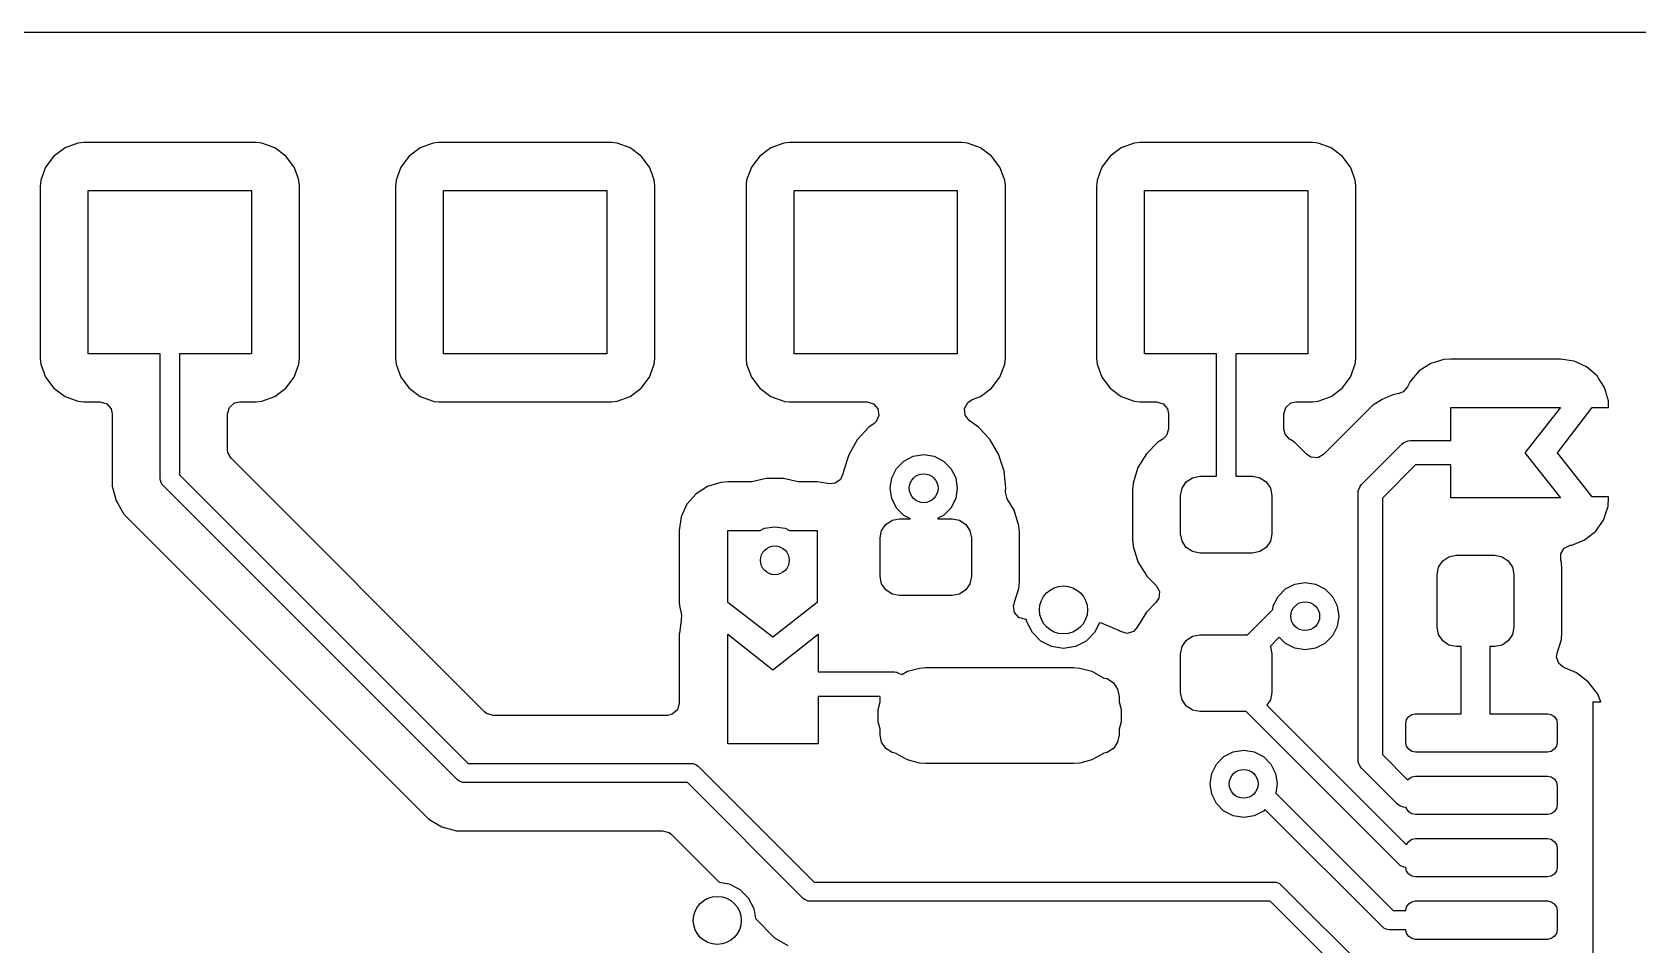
# Model space of a CAD drawing. Extents: x 70 to 224, y -154 to -54.
# Drawn here: x 137.47 to 154.19, y -63.65 to -54.15 of the extents above; entities that cross this region are included whole.
import ezdxf

# ---------------------------------------------------------------- set-up
doc = ezdxf.new("R2010")
doc.units = 0
doc.layers.add('BLACK', color=7, linetype='CONTINUOUS')

msp = doc.modelspace()

# ---------------------------------------------------------------- linework, layer by layer
at = {"layer": 'BLACK', "linetype": 'CONTINUOUS'}
for p, q in [((108.90071, -54.15), (218.89929, -54.15)), ((137.942516, -55.305908), (137.807671, -55.356202)), ((138.002123, -55.299501), (137.942516, -55.305908)), ((138.002129, -55.2995), (138.002123, -55.299501)), ((139.797864, -55.2995), (138.002129, -55.2995)), ((139.797873, -55.2995), (139.797864, -55.2995)), ((139.797881, -55.2995), (139.797873, -55.2995)), ((139.797883, -55.299501), (139.797881, -55.2995)), ((139.857483, -55.305908), (139.797883, -55.299501)), ((139.992328, -55.356202), (139.857482, -55.305908)), ((139.857482, -55.305908), (139.857483, -55.305908)), ((141.642516, -55.305908), (141.507671, -55.356202)), ((141.702123, -55.299501), (141.642516, -55.305908)), ((141.702129, -55.2995), (141.702123, -55.299501)), ((143.497864, -55.2995), (141.702129, -55.2995)), ((143.497873, -55.2995), (143.497864, -55.2995)), ((143.497881, -55.2995), (143.497873, -55.2995)), ((143.497883, -55.299501), (143.497881, -55.2995)), ((143.557483, -55.305908), (143.497883, -55.299501)), ((143.692328, -55.356202), (143.557482, -55.305908)), ((143.557482, -55.305908), (143.557483, -55.305908)), ((145.292516, -55.305908), (145.157671, -55.356202)), ((145.352123, -55.299501), (145.292516, -55.305908)), ((145.352129, -55.2995), (145.352123, -55.299501)), ((147.147864, -55.2995), (145.352129, -55.2995)), ((147.147873, -55.2995), (147.147864, -55.2995)), ((147.147881, -55.2995), (147.147873, -55.2995)), ((147.147883, -55.299501), (147.147881, -55.2995)), ((147.207483, -55.305908), (147.147883, -55.299501)), ((147.342328, -55.356202), (147.207482, -55.305908)), ((147.207482, -55.305908), (147.207483, -55.305908)), ((148.942516, -55.305908), (148.807671, -55.356202)), ((149.002123, -55.299501), (148.942516, -55.305908)), ((149.002129, -55.2995), (149.002123, -55.299501)), ((150.797864, -55.2995), (149.002129, -55.2995)), ((150.797873, -55.2995), (150.797864, -55.2995)), ((150.797881, -55.2995), (150.797873, -55.2995)), ((150.797883, -55.299501), (150.797881, -55.2995)), ((150.857483, -55.305908), (150.797883, -55.299501)), ((150.992328, -55.356202), (150.857482, -55.305908)), ((150.857482, -55.305908), (150.857483, -55.305908)), ((137.692452, -55.442455), (137.606206, -55.557664)), ((137.692455, -55.442452), (137.692452, -55.442455)), ((137.807664, -55.356206), (137.692455, -55.442452)), ((137.807671, -55.356202), (137.807664, -55.356206)), ((139.992335, -55.356206), (139.992328, -55.356202)), ((140.107544, -55.442452), (139.992335, -55.356206)), ((140.107547, -55.442455), (140.107544, -55.442452)), ((140.193793, -55.557664), (140.107547, -55.442455)), ((141.392452, -55.442455), (141.306206, -55.557664)), ((141.392455, -55.442452), (141.392452, -55.442455)), ((141.507664, -55.356206), (141.392455, -55.442452)), ((141.507671, -55.356202), (141.507664, -55.356206)), ((143.692335, -55.356206), (143.692328, -55.356202)), ((143.807544, -55.442452), (143.692335, -55.356206)), ((143.807547, -55.442455), (143.807544, -55.442452)), ((143.893793, -55.557664), (143.807547, -55.442455)), ((145.042452, -55.442455), (144.956206, -55.557664)), ((145.042455, -55.442452), (145.042452, -55.442455)), ((145.157664, -55.356206), (145.042455, -55.442452)), ((145.157671, -55.356202), (145.157664, -55.356206)), ((147.342335, -55.356206), (147.342328, -55.356202)), ((147.457544, -55.442452), (147.342335, -55.356206)), ((147.457547, -55.442455), (147.457544, -55.442452)), ((147.543793, -55.557664), (147.457547, -55.442455)), ((148.692452, -55.442455), (148.606206, -55.557664)), ((148.692455, -55.442452), (148.692452, -55.442455)), ((148.807664, -55.356206), (148.692455, -55.442452)), ((148.807671, -55.356202), (148.807664, -55.356206)), ((150.992335, -55.356206), (150.992328, -55.356202)), ((151.107544, -55.442452), (150.992335, -55.356206)), ((151.107547, -55.442455), (151.107544, -55.442452)), ((151.193793, -55.557664), (151.107547, -55.442455)), ((137.606202, -55.557671), (137.555908, -55.692517)), ((137.606206, -55.557664), (137.606202, -55.557671)), ((140.193797, -55.557671), (140.193793, -55.557664)), ((140.220913, -55.630374), (140.193797, -55.557671)), ((140.244091, -55.692517), (140.220913, -55.630374)), ((141.306202, -55.557671), (141.255908, -55.692517)), ((141.306206, -55.557664), (141.306202, -55.557671)), ((143.893797, -55.557671), (143.893793, -55.557664)), ((143.920913, -55.630374), (143.893797, -55.557671)), ((143.944091, -55.692517), (143.920913, -55.630374)), ((144.956202, -55.557671), (144.905908, -55.692517)), ((144.956206, -55.557664), (144.956202, -55.557671)), ((147.543797, -55.557671), (147.543793, -55.557664)), ((147.570913, -55.630374), (147.543797, -55.557671)), ((147.594091, -55.692517), (147.570913, -55.630374)), ((148.606202, -55.557671), (148.555908, -55.692517)), ((148.606206, -55.557664), (148.606202, -55.557671)), ((151.193797, -55.557671), (151.193793, -55.557664)), ((151.220913, -55.630374), (151.193797, -55.557671)), ((151.244091, -55.692517), (151.220913, -55.630374)), ((137.549501, -55.752123), (137.5495, -55.752135)), ((137.5495, -55.752135), (137.5495, -57.54787)), ((137.55195, -55.729338), (137.549501, -55.752123)), ((137.555908, -55.692517), (137.55195, -55.729338)), ((138.05, -57.5), (138.05, -55.8)), ((138.05, -55.8), (139.75, -55.8)), ((139.75, -55.8), (139.75, -57.5)), ((140.250499, -55.752128), (140.244091, -55.692517)), ((140.250499, -55.752135), (140.250499, -55.752128)), ((140.2505, -57.547873), (140.250499, -55.752135)), ((141.249501, -55.752123), (141.2495, -55.752135)), ((141.2495, -55.752135), (141.2495, -57.54787)), ((141.25195, -55.729338), (141.249501, -55.752123)), ((141.255908, -55.692517), (141.25195, -55.729338)), ((141.75, -57.5), (141.75, -55.8)), ((141.75, -55.8), (143.45, -55.8)), ((143.45, -55.8), (143.45, -57.5)), ((143.950499, -55.752128), (143.944091, -55.692517)), ((143.9505, -57.547873), (143.950499, -55.752128)), ((144.899501, -55.752123), (144.8995, -55.752135)), ((144.8995, -55.752135), (144.8995, -57.54787)), ((144.90195, -55.729338), (144.899501, -55.752123)), ((144.905908, -55.692517), (144.90195, -55.729338)), ((145.4, -57.5), (145.4, -55.8)), ((145.4, -55.8), (147.1, -55.8)), ((147.1, -55.8), (147.1, -57.5)), ((147.600499, -55.752128), (147.594091, -55.692517)), ((147.6005, -57.547873), (147.600499, -55.752128)), ((148.549501, -55.752123), (148.5495, -55.752135)), ((148.5495, -55.752135), (148.5495, -57.54787)), ((148.55195, -55.729338), (148.549501, -55.752123)), ((148.555908, -55.692517), (148.55195, -55.729338)), ((149.05, -57.5), (149.05, -55.8)), ((149.05, -55.8), (150.75, -55.8)), ((150.75, -55.8), (150.75, -57.5)), ((151.250499, -55.752128), (151.244091, -55.692517)), ((151.2505, -57.547873), (151.250499, -55.752128)), ((138.8, -57.5), (138.05, -57.5)), ((138.8, -58.8), (138.8, -57.5)), ((139.75, -57.5), (139, -57.5)), ((139, -57.5), (139, -58.758578)), ((143.45, -57.5), (141.75, -57.5)), ((147.1, -57.5), (145.4, -57.5)), ((149.8, -57.5), (149.05, -57.5)), ((149.8, -58.775), (149.8, -57.5)), ((150.75, -57.5), (150, -57.5)), ((150, -57.5), (150, -58.775)), ((137.5495, -57.54787), (137.549501, -57.547876)), ((137.549501, -57.547876), (137.555908, -57.607483)), ((137.555908, -57.607483), (137.606202, -57.742328)), ((140.193796, -57.742331), (140.244091, -57.607483)), ((140.244091, -57.607483), (140.2505, -57.547873)), ((141.2495, -57.54787), (141.249501, -57.547876)), ((141.249501, -57.547876), (141.255908, -57.607483)), ((141.255908, -57.607483), (141.306202, -57.742328)), ((143.893796, -57.742331), (143.944091, -57.607483)), ((143.944091, -57.607483), (143.9505, -57.547873)), ((144.8995, -57.54787), (144.899501, -57.547876)), ((144.899501, -57.547876), (144.905908, -57.607483)), ((144.905908, -57.607483), (144.956202, -57.742328)), ((147.543796, -57.742331), (147.594091, -57.607483)), ((147.594091, -57.607483), (147.6005, -57.547873)), ((148.5495, -57.54787), (148.549501, -57.547876)), ((148.549501, -57.547876), (148.555908, -57.607483)), ((148.555908, -57.607483), (148.606202, -57.742328)), ((151.193796, -57.742331), (151.244091, -57.607483)), ((151.244091, -57.607483), (151.2505, -57.547873)), ((151.908965, -57.677971), (151.81475, -57.7867)), ((151.908969, -57.677967), (151.908965, -57.677971)), ((152.030005, -57.600182), (151.908969, -57.677967)), ((152.168059, -57.559644), (152.030005, -57.600182)), ((152.239997, -57.5545), (152.168059, -57.559644)), ((152.24, -57.5545), (152.239997, -57.5545)), ((153.38, -57.5545), (152.24, -57.5545)), ((153.522414, -57.574975), (153.38, -57.5545)), ((153.522419, -57.574976), (153.522414, -57.574975)), ((153.65329, -57.634744), (153.522419, -57.574976)), ((153.653294, -57.634746), (153.65329, -57.634744)), ((153.653297, -57.634748), (153.653294, -57.634746)), ((153.653299, -57.63475), (153.653297, -57.634748)), ((153.762028, -57.728965), (153.653299, -57.63475)), ((137.606202, -57.742328), (137.606206, -57.742335)), ((137.606206, -57.742335), (137.692452, -57.857544)), ((137.692452, -57.857544), (137.692455, -57.857547)), ((137.692455, -57.857547), (137.807664, -57.943793)), ((139.992331, -57.943796), (140.107546, -57.857546)), ((140.107546, -57.857546), (140.193796, -57.742331)), ((141.306202, -57.742328), (141.306206, -57.742335)), ((141.306206, -57.742335), (141.392452, -57.857544)), ((141.392452, -57.857544), (141.392455, -57.857547)), ((141.392455, -57.857547), (141.507664, -57.943793)), ((143.692331, -57.943796), (143.807546, -57.857546)), ((143.807546, -57.857546), (143.893796, -57.742331)), ((144.956202, -57.742328), (144.956206, -57.742335)), ((144.956206, -57.742335), (145.042452, -57.857544)), ((145.042452, -57.857544), (145.042455, -57.857547)), ((145.042455, -57.857547), (145.157664, -57.943793)), ((147.342331, -57.943796), (147.457546, -57.857546)), ((147.457546, -57.857546), (147.543796, -57.742331)), ((148.606202, -57.742328), (148.606206, -57.742335)), ((148.606206, -57.742335), (148.692452, -57.857544)), ((148.692452, -57.857544), (148.692455, -57.857547)), ((148.692455, -57.857547), (148.807664, -57.943793)), ((150.992331, -57.943796), (151.107546, -57.857546)), ((151.107546, -57.857546), (151.193796, -57.742331)), ((151.788593, -57.843972), (151.742838, -57.896776)), ((151.814743, -57.78671), (151.788593, -57.843972)), ((151.81475, -57.7867), (151.814743, -57.78671)), ((153.762032, -57.728969), (153.762028, -57.728965)), ((153.77865, -57.754827), (153.762032, -57.728969)), ((153.839819, -57.850008), (153.77865, -57.754827)), ((153.870841, -57.955659), (153.839819, -57.850008)), ((137.807664, -57.943793), (137.807671, -57.943797)), ((137.807671, -57.943797), (137.818423, -57.947807)), ((137.818423, -57.947807), (137.942517, -57.994091)), ((137.942517, -57.994091), (138.002127, -58.0005)), ((138.002127, -58.0005), (138.1755, -58.000499)), ((138.1755, -58.000499), (138.242539, -58.020183)), ((138.242539, -58.020183), (138.288294, -58.072987)), ((139.520185, -58.05746), (139.572989, -58.011705)), ((139.572989, -58.011705), (139.6245, -58.000499)), ((139.6245, -58.000499), (139.797871, -58.000499)), ((139.797871, -58.000499), (139.797872, -58.000499)), ((139.797872, -58.000499), (139.857483, -57.994091)), ((139.857483, -57.994091), (139.992331, -57.943796)), ((141.507664, -57.943793), (141.507671, -57.943797)), ((141.507671, -57.943797), (141.642517, -57.994091)), ((141.642517, -57.994091), (141.642516, -57.994091)), ((141.642516, -57.994091), (141.649444, -57.994835)), ((141.649444, -57.994835), (141.702127, -58.0005)), ((141.702127, -58.0005), (143.497872, -58.000499)), ((143.497872, -58.000499), (143.557483, -57.994091)), ((143.557483, -57.994091), (143.692331, -57.943796)), ((145.157664, -57.943793), (145.157671, -57.943797)), ((145.157671, -57.943797), (145.292517, -57.994091)), ((145.292517, -57.994091), (145.292516, -57.994091)), ((145.292516, -57.994091), (145.299444, -57.994835)), ((145.299444, -57.994835), (145.352127, -58.0005)), ((145.352127, -58.0005), (146.159467, -58.000499)), ((146.159467, -58.000499), (146.226505, -58.020183)), ((146.226505, -58.020183), (146.27226, -58.072987)), ((147.175631, -58.068361), (147.208237, -58.006566)), ((147.208237, -58.006566), (147.253829, -57.976805)), ((147.253829, -57.976805), (147.342326, -57.943798)), ((147.342326, -57.943797), (147.342331, -57.943796)), ((147.342326, -57.943798), (147.342326, -57.943797)), ((148.807664, -57.943793), (148.807671, -57.943797)), ((148.807671, -57.943797), (148.818423, -57.947807)), ((148.818423, -57.947807), (148.942517, -57.994091)), ((148.942517, -57.994091), (149.002127, -58.0005)), ((149.002127, -58.0005), (149.1755, -58.000499)), ((149.1755, -58.000499), (149.242539, -58.020183)), ((149.242539, -58.020183), (149.288294, -58.072987)), ((150.520185, -58.05746), (150.572989, -58.011705)), ((150.572989, -58.011705), (150.6245, -58.000499)), ((150.6245, -58.000499), (150.797871, -58.000499)), ((150.797871, -58.000499), (150.797872, -58.000499)), ((150.797872, -58.000499), (150.857483, -57.994091)), ((150.857483, -57.994091), (150.992331, -57.943796)), ((151.450812, -58.021996), (151.420791, -58.042055)), ((151.450813, -58.021994), (151.450812, -58.021996)), ((151.52276, -57.97392), (151.450813, -58.021994)), ((151.522769, -57.973915), (151.52276, -57.97392)), ((151.585809, -57.947804), (151.522769, -57.973915)), ((151.636965, -57.926614), (151.585809, -57.947804)), ((151.636971, -57.926612), (151.636965, -57.926614)), ((151.699991, -57.914077), (151.636971, -57.926612)), ((151.742838, -57.896776), (151.699991, -57.914077)), ((153.880355, -57.988059), (153.870841, -57.955659)), ((153.880355, -58.06), (153.880355, -57.988059)), ((138.288294, -58.072987), (138.2995, -58.124499)), ((138.2995, -58.124499), (138.2995, -58.71333)), ((139.5005, -58.124499), (139.520185, -58.05746)), ((139.5005, -58.499902), (139.5005, -58.124499)), ((146.282204, -58.142146), (146.253179, -58.205702)), ((146.27226, -58.072987), (146.282204, -58.142146)), ((147.18161, -58.137974), (147.175631, -58.068361)), ((147.224274, -58.193304), (147.18161, -58.137974)), ((149.288294, -58.072987), (149.2995, -58.124499)), ((149.2995, -58.124499), (149.2995, -58.283284)), ((150.5005, -58.124499), (150.520185, -58.05746)), ((150.5005, -58.283284), (150.5005, -58.124499)), ((151.419986, -58.042593), (150.999992, -58.462589)), ((151.420791, -58.042055), (151.419986, -58.042593)), ((152.24, -58.403), (152.24, -58.06)), ((152.24, -58.06), (153.38, -58.06)), ((153.38, -58.06), (153.01, -58.53)), ((153.35, -58.53), (153.71, -58.06)), ((153.71, -58.06), (153.880355, -58.06)), ((146.177769, -58.264474), (146.05814, -58.397336)), ((146.232353, -58.224816), (146.177769, -58.264474)), ((146.253179, -58.205702), (146.232353, -58.224816)), ((147.32223, -58.264474), (147.224274, -58.193304)), ((147.322231, -58.264475), (147.32223, -58.264474)), ((147.322232, -58.264476), (147.322231, -58.264475)), ((147.322235, -58.264478), (147.322232, -58.264476)), ((147.388317, -58.337871), (147.322235, -58.264478)), ((147.441859, -58.397335), (147.388317, -58.337871)), ((149.279815, -58.350323), (149.239652, -58.3894)), ((149.2995, -58.283284), (149.279815, -58.350323)), ((150.513162, -58.337871), (150.5005, -58.283284)), ((150.560347, -58.389399), (150.513162, -58.337871)), ((139.503334, -58.52626), (139.5005, -58.499902)), ((139.536819, -58.587583), (139.503334, -58.52626)), ((146.05814, -58.397336), (145.96875, -58.552164)), ((147.531249, -58.552164), (147.441859, -58.397335)), ((149.189811, -58.41953), (149.06953, -58.539811)), ((149.239652, -58.3894), (149.189811, -58.41953)), ((150.573475, -58.397336), (150.560347, -58.389399)), ((150.610188, -58.41953), (150.573475, -58.397336)), ((150.735776, -58.545118), (150.610188, -58.41953)), ((150.999991, -58.46259), (150.913914, -58.548665)), ((150.999992, -58.462589), (150.999991, -58.46259)), ((151.310197, -58.860197), (151.730198, -58.440197)), ((151.730198, -58.440197), (151.749442, -58.424403)), ((151.749442, -58.424403), (151.795223, -58.40544)), ((151.795223, -58.40544), (151.795224, -58.40544)), ((151.795224, -58.40544), (151.82, -58.403)), ((151.82, -58.403), (152.24, -58.403)), ((142.177417, -61.228181), (139.536819, -58.587583)), ((145.968747, -58.55217), (145.913504, -58.722192)), ((145.96875, -58.552164), (145.968747, -58.55217)), ((146.41713, -58.791844), (146.466844, -58.694275)), ((146.466844, -58.694275), (146.544275, -58.616844)), ((146.544275, -58.616844), (146.641844, -58.56713)), ((146.641844, -58.56713), (146.75, -58.55)), ((146.75, -58.55), (146.858156, -58.56713)), ((146.858156, -58.56713), (146.955725, -58.616844)), ((146.955725, -58.616844), (147.033156, -58.694275)), ((147.033156, -58.694275), (147.08287, -58.791844)), ((147.531252, -58.55217), (147.531249, -58.552164)), ((147.54897, -58.6067), (147.531252, -58.55217)), ((147.586497, -58.722197), (147.54897, -58.6067)), ((148.981522, -58.685393), (148.930913, -58.847807)), ((149.06953, -58.539811), (148.981522, -58.685393)), ((150.737182, -58.543711), (150.735776, -58.545118)), ((150.782899, -58.577164), (150.737182, -58.543711)), ((150.852591, -58.58215), (150.782899, -58.577164)), ((150.913914, -58.548665), (150.852591, -58.58215)), ((151.872605, -58.657), (151.527, -59.002605)), ((152.24, -58.657), (151.872605, -58.657)), ((152.24, -59), (152.24, -58.657)), ((153.01, -58.53), (153.38, -59)), ((153.71, -58.99), (153.35, -58.53)), ((138.2995, -58.71333), (138.299499, -58.713348)), ((138.299499, -58.713348), (138.299499, -58.879054)), ((138.801921, -58.819509), (138.8, -58.8)), ((138.816853, -58.855557), (138.801921, -58.819509)), ((138.829289, -58.870711), (138.816853, -58.855557)), ((139, -58.758578), (142.006421, -61.765)), ((144.638059, -58.839644), (144.500005, -58.880182)), ((144.709997, -58.8345), (144.638059, -58.839644)), ((144.932916, -58.8345), (144.709997, -58.8345)), ((144.958697, -58.83179), (144.932916, -58.8345)), ((145.110609, -58.7995), (144.958697, -58.83179)), ((145.289391, -58.7995), (145.110609, -58.7995)), ((145.441303, -58.83179), (145.289391, -58.7995)), ((145.467084, -58.8345), (145.441303, -58.83179)), ((145.64, -58.8345), (145.467084, -58.8345)), ((145.770301, -58.853234), (145.64, -58.8345)), ((145.827381, -58.848058), (145.770301, -58.853234)), ((145.88468, -58.808076), (145.827381, -58.848058)), ((145.911267, -58.743462), (145.88468, -58.808076)), ((145.913502, -58.722202), (145.911267, -58.743462)), ((145.913504, -58.722192), (145.913502, -58.722202)), ((146.4, -58.9), (146.41713, -58.791844)), ((147.08287, -58.791844), (147.1, -58.9)), ((147.605185, -58.9), (147.586497, -58.722197)), ((148.930913, -58.847807), (148.9245, -58.918386)), ((149.440224, -58.898463), (149.483579, -58.833579)), ((149.483579, -58.833579), (149.548463, -58.790224)), ((149.548463, -58.790224), (149.625, -58.775)), ((149.625, -58.775), (149.8, -58.775)), ((150, -58.775), (150.175, -58.775)), ((150.175, -58.775), (150.251537, -58.790224)), ((150.251537, -58.790224), (150.316421, -58.833579)), ((150.316421, -58.833579), (150.359776, -58.898463)), ((151.294404, -58.879442), (151.310197, -58.860197)), ((138.299499, -58.879054), (138.299498, -58.879054)), ((138.299498, -58.879054), (138.340423, -59.031785)), ((141.89429, -61.935711), (138.829289, -58.870711)), ((144.378965, -58.957971), (144.28475, -59.0667)), ((144.378969, -58.957967), (144.378965, -58.957971)), ((144.500005, -58.880182), (144.378969, -58.957967)), ((146.41713, -59.008156), (146.4, -58.9)), ((146.466844, -59.105725), (146.41713, -59.008156)), ((147.08287, -59.008156), (147.033156, -59.105725)), ((147.1, -58.9), (147.08287, -59.008156)), ((147.601126, -58.942158), (147.601758, -58.9326)), ((147.618961, -59.009712), (147.601126, -58.942158)), ((147.601758, -58.9326), (147.603252, -58.918386)), ((147.603252, -58.918386), (147.605185, -58.9)), ((147.690301, -59.127721), (147.618961, -59.009712)), ((148.9245, -58.918386), (148.9245, -59.431613)), ((149.425, -58.975), (149.440224, -58.898463)), ((149.425, -59.375), (149.425, -58.975)), ((150.359776, -58.898463), (150.375, -58.975)), ((150.375, -58.975), (150.375, -59.375)), ((151.273, -58.95), (151.27544, -58.925224)), ((151.273, -61.726219), (151.273, -58.95)), ((151.27544, -58.925224), (151.275533, -58.925)), ((151.275533, -58.925), (151.294097, -58.880182)), ((151.294097, -58.880182), (151.294403, -58.879443)), ((151.294403, -58.879443), (151.294404, -58.879442)), ((151.527, -59.002605), (151.527, -61.673613)), ((153.38, -59), (152.24, -59)), ((153.881381, -58.99), (153.71, -58.99)), ((153.876414, -59.095413), (153.881381, -58.99)), ((138.340423, -59.031785), (138.35682, -59.060185)), ((138.35682, -59.060185), (138.356819, -59.060185)), ((138.356819, -59.060185), (138.35682, -59.060186)), ((138.35682, -59.060186), (138.419475, -59.168709)), ((138.419475, -59.168709), (138.419481, -59.168717)), ((138.419481, -59.168717), (138.538349, -59.287585)), ((144.284744, -59.066709), (144.224976, -59.19758)), ((144.28475, -59.0667), (144.284744, -59.066709)), ((146.544275, -59.183156), (146.466844, -59.105725)), ((146.611339, -59.217327), (146.544275, -59.183156)), ((146.955725, -59.183156), (146.898823, -59.212149)), ((147.033156, -59.105725), (146.955725, -59.183156)), ((147.740909, -59.290131), (147.690301, -59.127721)), ((153.829424, -59.231404), (153.875925, -59.096828)), ((153.875925, -59.096828), (153.876413, -59.095417)), ((153.876413, -59.095415), (153.876414, -59.095413)), ((153.876413, -59.095417), (153.876413, -59.095415)), ((138.538349, -59.287585), (138.538354, -59.287589)), ((138.538354, -59.287589), (141.596284, -62.34552)), ((144.224975, -59.197585), (144.2045, -59.339999)), ((144.2045, -59.339999), (144.2045, -59.34)), ((144.2045, -59.34), (144.2045, -60.09)), ((144.224976, -59.19758), (144.224975, -59.197585)), ((144.71, -60.09), (144.71, -59.34)), ((144.71, -59.34), (145.046959, -59.34)), ((145.046959, -59.34), (145.091844, -59.31713)), ((145.091844, -59.31713), (145.2, -59.3)), ((145.2, -59.3), (145.308156, -59.31713)), ((145.308156, -59.31713), (145.353041, -59.34)), ((145.353041, -59.34), (145.64, -59.34)), ((145.64, -59.34), (145.64, -60.09)), ((146.296823, -59.417327), (146.312047, -59.34079)), ((146.312047, -59.34079), (146.355402, -59.275906)), ((146.355402, -59.275906), (146.420286, -59.232551)), ((146.420286, -59.232551), (146.496823, -59.217327)), ((146.496823, -59.217327), (146.611339, -59.217327)), ((146.898823, -59.212149), (146.898823, -59.217327)), ((146.898823, -59.217327), (147.046823, -59.217327)), ((147.046823, -59.217327), (147.12336, -59.232551)), ((147.12336, -59.232551), (147.188244, -59.275906)), ((147.188244, -59.275906), (147.231599, -59.34079)), ((147.231599, -59.34079), (147.246823, -59.417327)), ((147.747323, -59.360711), (147.740909, -59.290131)), ((147.747323, -59.873943), (147.747323, -59.360711)), ((153.632973, -59.437647), (153.746025, -59.348648)), ((153.746025, -59.348648), (153.829424, -59.231404)), ((146.296823, -59.817327), (146.296823, -59.417327)), ((147.246823, -59.417327), (147.246823, -59.817327)), ((148.9245, -59.431613), (148.930913, -59.502192)), ((148.930913, -59.502192), (148.930913, -59.502194)), ((148.930913, -59.502194), (148.930914, -59.502196)), ((148.930914, -59.502196), (148.981522, -59.664606)), ((149.440224, -59.451537), (149.425, -59.375)), ((149.483579, -59.516421), (149.440224, -59.451537)), ((149.548463, -59.559776), (149.483579, -59.516421)), ((150.316421, -59.516421), (150.251537, -59.559776)), ((150.359776, -59.451537), (150.316421, -59.516421)), ((150.375, -59.375), (150.359776, -59.451537)), ((153.383555, -59.582669), (153.420355, -59.523276)), ((153.420355, -59.523276), (153.483423, -59.493207)), ((153.483423, -59.493207), (153.488281, -59.492525)), ((153.488281, -59.492525), (153.499427, -59.49119)), ((153.499427, -59.49119), (153.623458, -59.441462)), ((153.623458, -59.441462), (153.632971, -59.437648)), ((153.632971, -59.437648), (153.632971, -59.437647)), ((153.632971, -59.437647), (153.632973, -59.437647)), ((148.981522, -59.664606), (149.068489, -59.808467)), ((149.625, -59.575), (149.548463, -59.559776)), ((150.175, -59.575), (149.625, -59.575)), ((150.251537, -59.559776), (150.175, -59.575)), ((152.111331, -59.72079), (152.154686, -59.655906)), ((152.154686, -59.655906), (152.21957, -59.612551)), ((152.21957, -59.612551), (152.296107, -59.597327)), ((152.296107, -59.597327), (152.696107, -59.597327)), ((152.696107, -59.597327), (152.772644, -59.612551)), ((152.772644, -59.612551), (152.837528, -59.655906)), ((152.837528, -59.655906), (152.880883, -59.72079)), ((153.384706, -59.652525), (153.383555, -59.582669)), ((153.390193, -59.670131), (153.384706, -59.652525)), ((153.396607, -59.740711), (153.390193, -59.670131)), ((146.312047, -59.893864), (146.296823, -59.817327)), ((147.246823, -59.817327), (147.231599, -59.893864)), ((149.068489, -59.808467), (149.06953, -59.810188)), ((149.06953, -59.810188), (149.171661, -59.912319)), ((152.096107, -59.797327), (152.111331, -59.72079)), ((152.096107, -60.347327), (152.096107, -59.797327)), ((152.880883, -59.72079), (152.896107, -59.797327)), ((152.896107, -59.797327), (152.896107, -60.347327)), ((153.396607, -60.403943), (153.396607, -59.740711)), ((146.355402, -59.958748), (146.312047, -59.893864)), ((146.420286, -60.002103), (146.355402, -59.958748)), ((146.496823, -60.017327), (146.420286, -60.002103)), ((147.046823, -60.017327), (146.496823, -60.017327)), ((147.12336, -60.002103), (147.046823, -60.017327)), ((147.188244, -59.958748), (147.12336, -60.002103)), ((147.231599, -59.893864), (147.188244, -59.958748)), ((147.6963, -60.087681), (147.740909, -59.944523)), ((147.740909, -59.944523), (147.747323, -59.873943)), ((149.171661, -59.912319), (149.205146, -59.973642)), ((149.205146, -59.973642), (149.200162, -60.043334)), ((150.39013, -60.12389), (150.439844, -60.026321)), ((150.439844, -60.026321), (150.517275, -59.94889)), ((150.517275, -59.94889), (150.614844, -59.899176)), ((150.614844, -59.899176), (150.723, -59.882046)), ((150.723, -59.882046), (150.831156, -59.899176)), ((150.831156, -59.899176), (150.928725, -59.94889)), ((150.928725, -59.94889), (151.006156, -60.026321)), ((151.006156, -60.026321), (151.05587, -60.12389)), ((144.2045, -60.09), (144.205421, -60.120493)), ((144.205421, -60.120493), (144.205421, -60.120494)), ((144.205421, -60.120494), (144.226262, -60.221671)), ((145.18, -60.45), (144.71, -60.09)), ((145.64, -60.09), (145.18, -60.45)), ((147.686259, -60.12518), (147.690611, -60.105938)), ((147.696203, -60.194338), (147.686259, -60.12518)), ((147.690611, -60.105938), (147.6963, -60.087681)), ((147.741958, -60.247142), (147.696203, -60.194338)), ((149.06953, -60.189811), (148.981519, -60.335399)), ((149.069531, -60.18981), (149.06953, -60.189811)), ((149.171661, -60.087681), (149.069531, -60.18981)), ((149.200162, -60.043334), (149.171661, -60.087681)), ((150.120395, -60.425), (150.384225, -60.161169)), ((150.384225, -60.161169), (150.39013, -60.12389)), ((151.05587, -60.12389), (151.073, -60.232046)), ((144.224976, -60.277584), (144.206139, -60.408604)), ((144.226262, -60.221671), (144.224334, -60.268533)), ((144.224334, -60.268533), (144.226238, -60.268807)), ((144.226238, -60.268807), (144.224976, -60.277583)), ((144.224976, -60.277583), (144.224976, -60.277584)), ((147.808997, -60.266827), (147.741958, -60.247142)), ((147.821421, -60.266827), (147.808997, -60.266827)), ((147.825239, -60.290934), (147.821421, -60.266827)), ((147.882055, -60.402441), (147.825239, -60.290934)), ((148.580837, -60.301233), (148.529269, -60.402441)), ((148.601152, -60.305274), (148.580837, -60.301233)), ((148.601162, -60.305277), (148.601152, -60.305274)), ((148.783229, -60.380691), (148.601162, -60.305277)), ((148.977398, -60.341665), (148.934668, -60.391524)), ((148.977642, -60.341813), (148.977398, -60.341665)), ((148.978526, -60.34035), (148.977642, -60.341813)), ((148.980136, -60.338472), (148.978526, -60.34035)), ((148.981519, -60.335399), (148.980136, -60.338472)), ((151.05587, -60.340202), (151.006156, -60.437771)), ((151.073, -60.232046), (151.05587, -60.340202)), ((152.111331, -60.423864), (152.096107, -60.347327)), ((152.896107, -60.347327), (152.880883, -60.423864)), ((144.206139, -60.408604), (144.2045, -60.420001)), ((144.2045, -60.420001), (144.2045, -61.1405)), ((144.71, -61.56), (144.71, -60.42)), ((144.71, -60.42), (145.18, -60.79)), ((145.18, -60.79), (145.65, -60.42)), ((145.65, -60.42), (145.65, -60.813)), ((147.970548, -60.490934), (147.882055, -60.402441)), ((148.082055, -60.54775), (147.970548, -60.490934)), ((148.440776, -60.490934), (148.329269, -60.54775)), ((148.529269, -60.402441), (148.440776, -60.490934)), ((148.783234, -60.380693), (148.783229, -60.380691)), ((148.783237, -60.380695), (148.783234, -60.380693)), ((148.783239, -60.380696), (148.783237, -60.380695)), ((148.783242, -60.380698), (148.783239, -60.380696)), ((148.798173, -60.390675), (148.783242, -60.380698)), ((148.800591, -60.39225), (148.798173, -60.390675)), ((148.867736, -60.411571), (148.800591, -60.39225)), ((148.934668, -60.391524), (148.867736, -60.411571)), ((149.440224, -60.548463), (149.483579, -60.483579)), ((149.483579, -60.483579), (149.548463, -60.440224)), ((149.548463, -60.440224), (149.625, -60.425)), ((149.625, -60.425), (150.120395, -60.425)), ((150.453339, -60.451266), (150.35832, -60.546284)), ((150.517275, -60.515202), (150.453339, -60.451266)), ((150.614844, -60.564916), (150.517275, -60.515202)), ((150.928725, -60.515202), (150.831156, -60.564916)), ((151.006156, -60.437771), (150.928725, -60.515202)), ((152.154686, -60.488748), (152.111331, -60.423864)), ((152.21957, -60.532103), (152.154686, -60.488748)), ((152.296107, -60.547327), (152.21957, -60.532103)), ((152.772644, -60.532103), (152.696107, -60.547327)), ((152.837528, -60.488748), (152.772644, -60.532103)), ((152.880883, -60.423864), (152.837528, -60.488748)), ((153.345914, -60.616621), (153.390193, -60.474523)), ((153.390193, -60.474523), (153.396607, -60.403943)), ((148.205662, -60.567327), (148.082055, -60.54775)), ((148.329269, -60.54775), (148.205662, -60.567327)), ((149.425, -60.625), (149.440224, -60.548463)), ((149.425, -61.025), (149.425, -60.625)), ((150.35832, -60.546284), (150.359776, -60.548463)), ((150.359776, -60.548463), (150.375, -60.625)), ((150.375, -60.625), (150.375, -61.025)), ((150.723, -60.582046), (150.614844, -60.564916)), ((150.831156, -60.564916), (150.723, -60.582046)), ((152.346107, -60.547327), (152.296107, -60.547327)), ((152.346107, -61.247327), (152.346107, -60.547327)), ((152.696107, -60.547327), (152.646107, -60.547327)), ((152.646107, -60.547327), (152.646107, -61.247327)), ((153.340378, -60.657936), (153.345914, -60.616621)), ((153.362443, -60.724231), (153.340378, -60.657936)), ((145.65, -60.813), (146.444496, -60.813)), ((146.444496, -60.813), (146.469272, -60.81544)), ((146.469272, -60.81544), (146.469273, -60.81544)), ((146.469273, -60.81544), (146.481879, -60.820662)), ((146.481879, -60.820662), (146.515053, -60.834403)), ((146.515053, -60.834403), (146.515054, -60.834404)), ((146.515054, -60.834404), (146.521318, -60.839544)), ((146.521318, -60.839544), (146.580481, -60.805387)), ((146.580481, -60.805387), (146.70656, -60.771605)), ((146.70656, -60.771605), (146.771823, -60.767327)), ((146.771823, -60.767327), (148.309323, -60.767327)), ((148.309323, -60.767327), (148.374586, -60.771605)), ((148.374586, -60.771605), (148.500665, -60.805387)), ((148.500665, -60.805387), (148.613704, -60.87065)), ((153.416846, -60.768072), (153.362443, -60.724231)), ((153.52421, -60.812544), (153.416846, -60.768072)), ((153.548948, -60.822791), (153.52421, -60.812544)), ((153.674389, -60.919045), (153.548948, -60.822791)), ((148.613704, -60.87065), (148.616851, -60.873797)), ((148.616851, -60.873797), (148.66086, -60.882551)), ((148.66086, -60.882551), (148.725744, -60.925906)), ((148.725744, -60.925906), (148.769099, -60.99079)), ((148.769099, -60.99079), (148.784323, -61.067327)), ((149.440224, -61.101537), (149.425, -61.025)), ((150.375, -61.025), (150.359776, -61.101537)), ((153.770643, -61.044486), (153.674389, -60.919045)), ((144.2045, -61.1405), (144.184815, -61.207539)), ((146.296888, -61.067), (145.65, -61.067)), ((145.65, -61.067), (145.65, -61.56)), ((146.276101, -61.202064), (146.296823, -61.124726)), ((146.276101, -61.33259), (146.276101, -61.202064)), ((146.296823, -61.067327), (146.296888, -61.067)), ((146.296823, -61.124726), (146.296823, -61.067327)), ((148.784323, -61.067327), (148.784323, -61.124726)), ((148.784323, -61.124726), (148.805045, -61.202064)), ((148.805045, -61.202064), (148.805045, -61.33259)), ((149.483579, -61.166421), (149.440224, -61.101537)), ((149.548463, -61.209776), (149.483579, -61.166421)), ((150.359776, -61.101537), (150.32251, -61.157307)), ((150.32251, -61.157307), (151.777979, -62.612777)), ((153.721107, -67.622327), (153.721107, -61.122327)), ((153.721107, -61.122327), (153.802886, -61.122327)), ((153.802886, -61.122327), (153.770643, -61.044486)), ((142.198059, -61.244815), (142.177417, -61.228181)), ((142.265098, -61.2645), (142.198059, -61.244815)), ((144.0805, -61.2645), (142.265098, -61.2645)), ((144.132011, -61.253294), (144.0805, -61.2645)), ((144.184815, -61.207539), (144.132011, -61.253294)), ((146.296823, -61.409927), (146.276101, -61.33259)), ((148.805045, -61.33259), (148.784323, -61.409927)), ((149.625, -61.225), (149.548463, -61.209776)), ((150.107359, -61.225), (149.625, -61.225)), ((151.700397, -62.818037), (150.107359, -61.225)), ((151.771107, -61.347327), (151.778719, -61.309059)), ((151.771107, -61.547327), (151.771107, -61.347327)), ((151.778719, -61.309059), (151.800396, -61.276616)), ((151.800396, -61.276616), (151.832839, -61.254939)), ((151.832839, -61.254939), (151.871107, -61.247327)), ((151.871107, -61.247327), (152.346107, -61.247327)), ((152.646107, -61.247327), (153.246107, -61.247327)), ((153.246107, -61.247327), (153.284375, -61.254939)), ((153.284375, -61.254939), (153.316818, -61.276616)), ((153.316818, -61.276616), (153.338495, -61.309059)), ((153.338495, -61.309059), (153.346107, -61.347327)), ((153.346107, -61.347327), (153.346107, -61.547327)), ((146.296823, -61.467327), (146.296823, -61.409927)), ((146.312047, -61.543864), (146.296823, -61.467327)), ((148.784323, -61.467327), (148.769099, -61.543864)), ((148.784323, -61.409927), (148.784323, -61.467327)), ((145.65, -61.56), (144.71, -61.56)), ((146.355402, -61.608748), (146.312047, -61.543864)), ((146.420286, -61.652103), (146.355402, -61.608748)), ((146.464294, -61.660856), (146.420286, -61.652103)), ((146.467442, -61.664004), (146.464294, -61.660856)), ((146.580481, -61.729267), (146.467442, -61.664004)), ((148.613704, -61.664004), (148.500665, -61.729267)), ((148.616851, -61.660856), (148.613704, -61.664004)), ((148.66086, -61.652103), (148.616851, -61.660856)), ((148.725744, -61.608748), (148.66086, -61.652103)), ((148.769099, -61.543864), (148.725744, -61.608748)), ((149.799109, -61.771999), (149.87654, -61.694568)), ((149.87654, -61.694568), (149.974109, -61.644854)), ((149.974109, -61.644854), (150.082265, -61.627724)), ((150.082265, -61.627724), (150.190421, -61.644854)), ((150.190421, -61.644854), (150.28799, -61.694568)), ((150.28799, -61.694568), (150.365421, -61.771999)), ((151.527, -61.673613), (151.792227, -61.93884)), ((151.778719, -61.585595), (151.771107, -61.547327)), ((151.800396, -61.618038), (151.778719, -61.585595)), ((151.832839, -61.639715), (151.800396, -61.618038)), ((151.871107, -61.647327), (151.832839, -61.639715)), ((153.246107, -61.647327), (151.871107, -61.647327)), ((153.284375, -61.639715), (153.246107, -61.647327)), ((153.316818, -61.618038), (153.284375, -61.639715)), ((153.338495, -61.585595), (153.316818, -61.618038)), ((153.346107, -61.547327), (153.338495, -61.585595)), ((142.006421, -61.765), (144.331337, -61.765)), ((144.331337, -61.765), (144.350846, -61.766921)), ((144.350846, -61.766921), (144.386894, -61.781853)), ((144.386894, -61.781853), (144.402048, -61.794289)), ((144.402048, -61.794289), (145.607759, -63)), ((146.70656, -61.763049), (146.580481, -61.729267)), ((146.771823, -61.767327), (146.70656, -61.763049)), ((148.309323, -61.767327), (146.771823, -61.767327)), ((148.374586, -61.763049), (148.309323, -61.767327)), ((148.500665, -61.729267), (148.374586, -61.763049)), ((149.732265, -61.977724), (149.749395, -61.869568)), ((149.749395, -61.869568), (149.799109, -61.771999)), ((150.365421, -61.771999), (150.415135, -61.869568)), ((150.415135, -61.869568), (150.432265, -61.977724)), ((151.27544, -61.750995), (151.273, -61.726219)), ((151.294403, -61.796776), (151.27544, -61.750995)), ((151.294404, -61.796777), (151.294403, -61.796776)), ((151.310197, -61.816022), (151.294404, -61.796777)), ((151.681305, -62.18713), (151.310197, -61.816022)), ((141.909443, -61.948148), (141.89429, -61.935711)), ((141.945491, -61.963079), (141.909443, -61.948148)), ((141.965, -61.965), (141.945491, -61.963079)), ((144.289915, -61.965), (141.965, -61.965)), ((145.495626, -63.170711), (144.289915, -61.965)), ((149.749395, -62.08588), (149.732265, -61.977724)), ((150.432265, -61.977724), (150.416798, -62.075376)), ((151.792227, -61.93884), (151.800396, -61.926616)), ((151.800396, -61.926616), (151.832839, -61.904939)), ((151.832839, -61.904939), (151.871107, -61.897327)), ((151.871107, -61.897327), (153.246107, -61.897327)), ((153.246107, -61.897327), (153.284375, -61.904939)), ((153.284375, -61.904939), (153.316818, -61.926616)), ((153.316818, -61.926616), (153.338495, -61.959059)), ((153.338495, -61.959059), (153.346107, -61.997327)), ((153.346107, -61.997327), (153.346107, -62.197327)), ((149.799109, -62.183449), (149.749395, -62.08588)), ((149.87654, -62.26088), (149.799109, -62.183449)), ((150.416798, -62.075376), (151.638749, -63.297327)), ((151.70055, -62.202924), (151.681305, -62.18713)), ((151.746331, -62.221887), (151.70055, -62.202924)), ((153.346107, -62.197327), (153.338495, -62.235595)), ((141.596284, -62.34552), (141.596286, -62.345521)), ((141.596286, -62.345521), (141.59629, -62.345524)), ((141.59629, -62.345524), (141.691189, -62.400313)), ((149.974109, -62.310594), (149.87654, -62.26088)), ((150.082265, -62.327724), (149.974109, -62.310594)), ((150.190421, -62.310594), (150.082265, -62.327724)), ((150.28799, -62.26088), (150.190421, -62.310594)), ((150.303724, -62.245146), (150.28799, -62.26088)), ((151.526616, -63.468038), (150.303724, -62.245146)), ((151.746332, -62.221887), (151.746331, -62.221887)), ((151.771108, -62.224327), (151.746332, -62.221887)), ((151.776478, -62.224327), (151.771108, -62.224327)), ((151.778719, -62.235595), (151.776478, -62.224327)), ((151.800396, -62.268038), (151.778719, -62.235595)), ((151.832839, -62.289715), (151.800396, -62.268038)), ((151.871107, -62.297327), (151.832839, -62.289715)), ((153.246107, -62.297327), (151.871107, -62.297327)), ((153.284375, -62.289715), (153.246107, -62.297327)), ((153.316818, -62.268038), (153.284375, -62.289715)), ((153.338495, -62.235595), (153.316818, -62.268038)), ((141.691189, -62.400313), (141.733216, -62.424577)), ((141.733216, -62.424577), (141.885943, -62.465501)), ((141.885943, -62.465501), (141.885945, -62.465501)), ((141.885945, -62.465501), (142.051654, -62.465501)), ((142.051654, -62.465501), (142.05167, -62.4655)), ((142.05167, -62.4655), (144.03124, -62.4655)), ((144.03124, -62.4655), (144.098279, -62.485185)), ((144.098279, -62.485185), (144.11892, -62.501818)), ((144.11892, -62.501818), (144.620319, -63.003218)), ((151.777979, -62.612777), (151.778719, -62.609059)), ((151.778719, -62.609059), (151.800396, -62.576616)), ((151.800396, -62.576616), (151.832839, -62.554939)), ((151.832839, -62.554939), (151.871107, -62.547327)), ((151.871107, -62.547327), (153.246107, -62.547327)), ((153.246107, -62.547327), (153.284375, -62.554939)), ((153.284375, -62.554939), (153.316818, -62.576616)), ((153.316818, -62.576616), (153.338495, -62.609059)), ((153.338495, -62.609059), (153.346107, -62.647327)), ((153.346107, -62.647327), (153.346107, -62.847327)), ((151.71555, -62.830474), (151.700397, -62.818037)), ((151.720024, -62.832327), (151.71555, -62.830474)), ((151.751599, -62.845406), (151.720024, -62.832327)), ((151.771107, -62.847326), (151.751599, -62.845406)), ((151.771107, -62.847327), (151.771107, -62.847326)), ((151.778719, -62.885595), (151.771107, -62.847327)), ((153.346107, -62.847327), (153.338495, -62.885595)), ((144.620319, -63.003218), (144.723607, -63.019577)), ((144.723607, -63.019577), (144.835114, -63.076393)), ((145.607759, -63), (150.4, -63)), ((150.4, -63), (150.419509, -63.001921)), ((150.419509, -63.001921), (150.455557, -63.016853)), ((150.455557, -63.016853), (150.470711, -63.029289)), ((150.470711, -63.029289), (151.388748, -63.947327)), ((151.800396, -62.918038), (151.778719, -62.885595)), ((151.832839, -62.939715), (151.800396, -62.918038)), ((151.871107, -62.947327), (151.832839, -62.939715)), ((153.246107, -62.947327), (151.871107, -62.947327)), ((153.284375, -62.939715), (153.246107, -62.947327)), ((153.316818, -62.918038), (153.284375, -62.939715)), ((153.338495, -62.885595), (153.316818, -62.918038)), ((144.835114, -63.076393), (144.923607, -63.164886)), ((144.923607, -63.164886), (144.980423, -63.276393)), ((145.51078, -63.183147), (145.495626, -63.170711)), ((145.546828, -63.198079), (145.51078, -63.183147)), ((145.566337, -63.2), (145.546828, -63.198079)), ((150.358578, -63.2), (145.566337, -63.2)), ((151.276617, -64.118038), (150.358578, -63.2)), ((151.800396, -63.226616), (151.832839, -63.204939)), ((151.832839, -63.204939), (151.871107, -63.197327)), ((151.871107, -63.197327), (153.246107, -63.197327)), ((153.246107, -63.197327), (153.284375, -63.204939)), ((153.284375, -63.204939), (153.316818, -63.226616)), ((144.980423, -63.276393), (144.996781, -63.37968)), ((151.638749, -63.297327), (151.771107, -63.297327)), ((151.771107, -63.297327), (151.778719, -63.259059)), ((151.778719, -63.259059), (151.800396, -63.226616)), ((153.316818, -63.226616), (153.338495, -63.259059)), ((153.338495, -63.259059), (153.346107, -63.297327)), ((153.346107, -63.297327), (153.346107, -63.497327)), ((144.996781, -63.37968), (145.197621, -63.58052)), ((151.54177, -63.480474), (151.526616, -63.468038)), ((151.577818, -63.495406), (151.54177, -63.480474)), ((151.597327, -63.497327), (151.577818, -63.495406)), ((151.771107, -63.497327), (151.597327, -63.497327)), ((151.778719, -63.535595), (151.771107, -63.497327)), ((151.800396, -63.568038), (151.778719, -63.535595)), ((153.338495, -63.535595), (153.316818, -63.568038)), ((153.346107, -63.497327), (153.338495, -63.535595)), ((145.197621, -63.58052), (145.197623, -63.580521)), ((145.197623, -63.580521), (145.197627, -63.580524)), ((145.197627, -63.580524), (145.334546, -63.659573)), ((151.832839, -63.589715), (151.800396, -63.568038)), ((151.871107, -63.597327), (151.832839, -63.589715)), ((153.246107, -63.597327), (151.871107, -63.597327)), ((153.284375, -63.589715), (153.246107, -63.597327)), ((153.316818, -63.568038), (153.284375, -63.589715))]:
    msp.add_line(p, q, dxfattribs=at)
at = {"layer": 'BLACK'}
for centre, radius in [((146.75, -58.9), 0.15), ((145.2, -59.65), 0.15), ((148.205662, -60.167327), 0.25), ((150.723, -60.232046), 0.15), ((150.082265, -61.977724), 0.15), ((144.6, -63.4), 0.25)]:
    msp.add_circle(centre, radius, dxfattribs=at)

doc.saveas('drawing.dxf')
